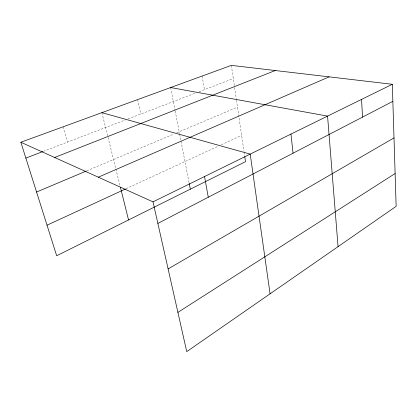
<?xml version="1.0" encoding="UTF-8"?>
<svg xmlns="http://www.w3.org/2000/svg" width="417" height="417" viewBox="0 0 417 417"><rect width="100%" height="100%" fill="white"/><g stroke="black" fill="none" stroke-linecap="round" stroke-linejoin="round"><path stroke-width="0.31" stroke-dasharray="2.08 1.56" d="M126.043 188.734L218.383 146.127M221.286 144.788L241.636 135.395M86.752 170.829L173.842 134.05M176.824 132.788L237.497 107.169M43.316 151.387L125.621 119.851M128.05 118.918L196.079 92.855M199.065 91.709L233.301 78.589M63.108 126.815L67.403 142.155M101.894 112.653L115.718 168.306M115.874 168.937L120.086 185.888M137.626 99.6L140.795 114.034M170.647 87.544L175.062 110.375M175.187 111.005L179.576 133.685M179.696 134.316L180.921 140.649M181.046 141.285L189.099 182.901M202.146 76.04L204.445 89.645M231.362 65.37L234.51 86.845M234.604 87.481L236.376 99.548M236.47 100.184L243.992 151.428M244.086 152.069L244.649 155.916"/><path stroke-width="0.63" d="M177.897 312.38L395.123 173.54M168.108 268.908L394.002 137.897M157.866 223.429L392.856 101.352M153.008 201.87L392.319 84.286L396.15 206.337L186.743 351.63L153.008 201.87L20.85 142.249L56.681 255.762L245.493 161.687L244.743 156.557M47.032 225.196L125.454 189.005M98.308 177.194L329.122 76.858M36.56 192.028L86.157 171.079M54.637 157.49L275.283 70.53M25.849 158.079L42.711 151.616M20.85 142.249L231.362 65.37L392.319 84.286M170.647 87.544L327.559 116.108L338.067 246.635M101.894 112.653L250.205 154.113L270.08 293.808M120.393 187.144L128.545 219.957M189.219 183.527L190.314 189.177M204.533 176.553L208.271 197.241M290.962 134.086L293.052 153.201M361.56 99.402L362.519 117.109"/></g></svg>
